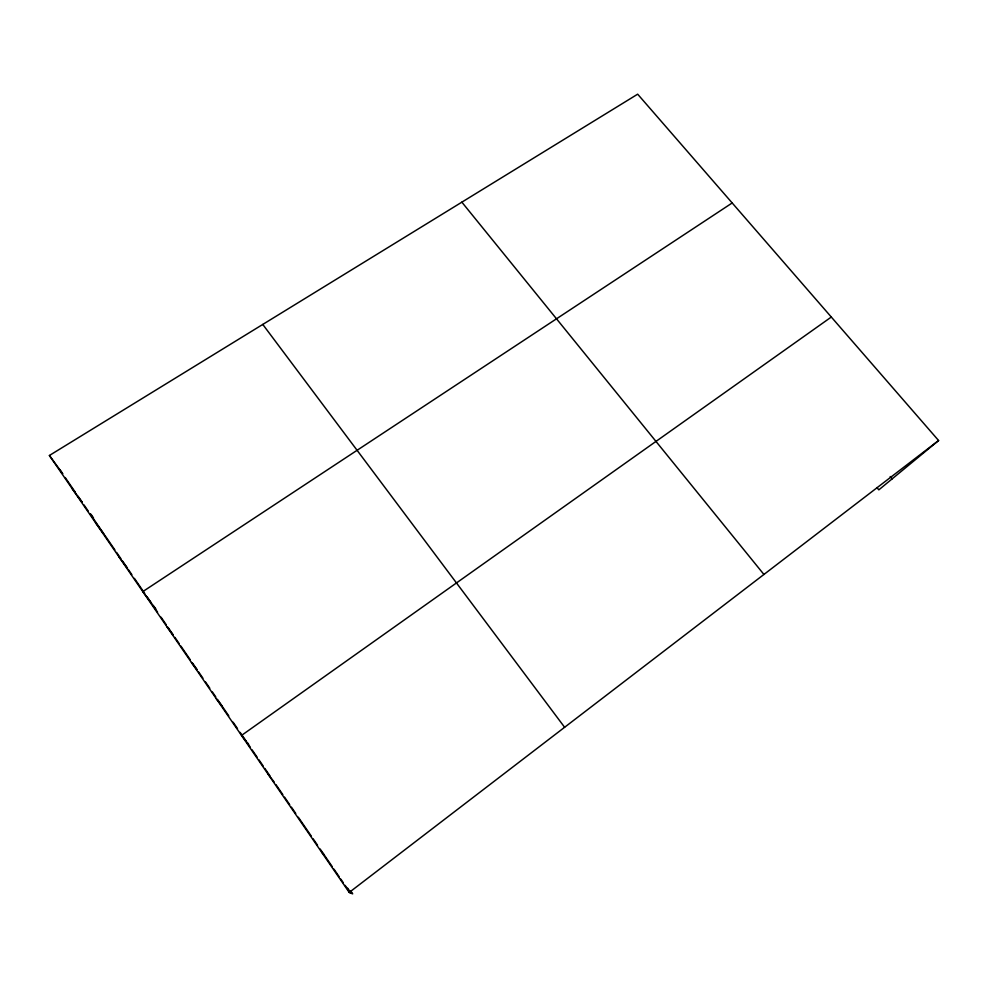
<?xml version="1.0" encoding="UTF-8"?>
<svg xmlns="http://www.w3.org/2000/svg" width="988" height="988" viewBox="0 0 988 988"><rect width="100%" height="100%" fill="white"/><g stroke="black" fill="none" stroke-linecap="round" stroke-linejoin="round"><path stroke-width="1.48" d="M350.95 891.3L352.679 893.819L349.233 892.436L49.4 455.48L637.668 94.181L938.6 440.525L878.838 489.85L876.912 487.578M349.233 892.436L938.6 440.525M831.303 317.037L241.504 735.443L246.173 741.235L240.084 732.355M732.182 202.96L142.803 591.602L150.658 602.038M321.693 852.311L323.656 854.114M890.188 476.525L892.176 478.847M267.847 773.826L274.219 782.088M461.865 202.157L763.922 574.46M246.988 742.235L248.606 744.236M216.31 698.726L221.806 705.728M191.462 662.516L196.871 669.531M166.972 626.812L173.172 634.975L167.985 627.294M153.202 605.434L155.758 608.83M262.771 324.422L564.617 727.279M118.98 556.874L127.563 568.396L122.5 561.011M95.466 522.615L103.925 534.051L90.069 513.76M72.285 488.813L82.288 502.423L78.015 496.198M49.4 455.48L62.615 473.536M350.197 891.015L351.926 893.523M90.97 514.229L93.49 517.91M347.653 888.187L351.086 893.189M60.083 470.078L62.652 473.808M65.208 477.537L75.459 492.469M84.017 504.942L88.34 511.241M104.777 535.187L114.904 549.946M116.584 552.403L120.808 558.553M128.415 569.644L131.836 574.621M134.405 578.363L144.668 593.319M147.237 597.061L157.586 612.14M161.056 617.191L166.256 624.774M174.901 637.371L179.137 643.546M180.829 646.016L190.153 659.589M192.685 663.294L196.921 669.456M198.625 671.951L202.923 678.2M205.492 681.955L209.789 688.204M212.371 691.958L215.804 696.972M217.521 699.467L228.771 715.868M233.119 722.203L237.478 728.551M247.025 742.47L250.421 747.41M252.113 749.88L257.213 757.302M258.905 759.772L263.154 765.959M264.846 768.429L269.934 775.852M275.936 784.596L282.827 794.624M284.544 797.143L289.706 804.664M291.435 807.171L295.733 813.445M298.327 817.224L311.43 836.305M313.171 838.849L317.543 845.209M320.161 849.025L332.227 866.612M333.944 869.107L339.082 876.603M340.798 879.098L343.367 882.84M345.084 885.347L350.221 892.843"/></g></svg>
